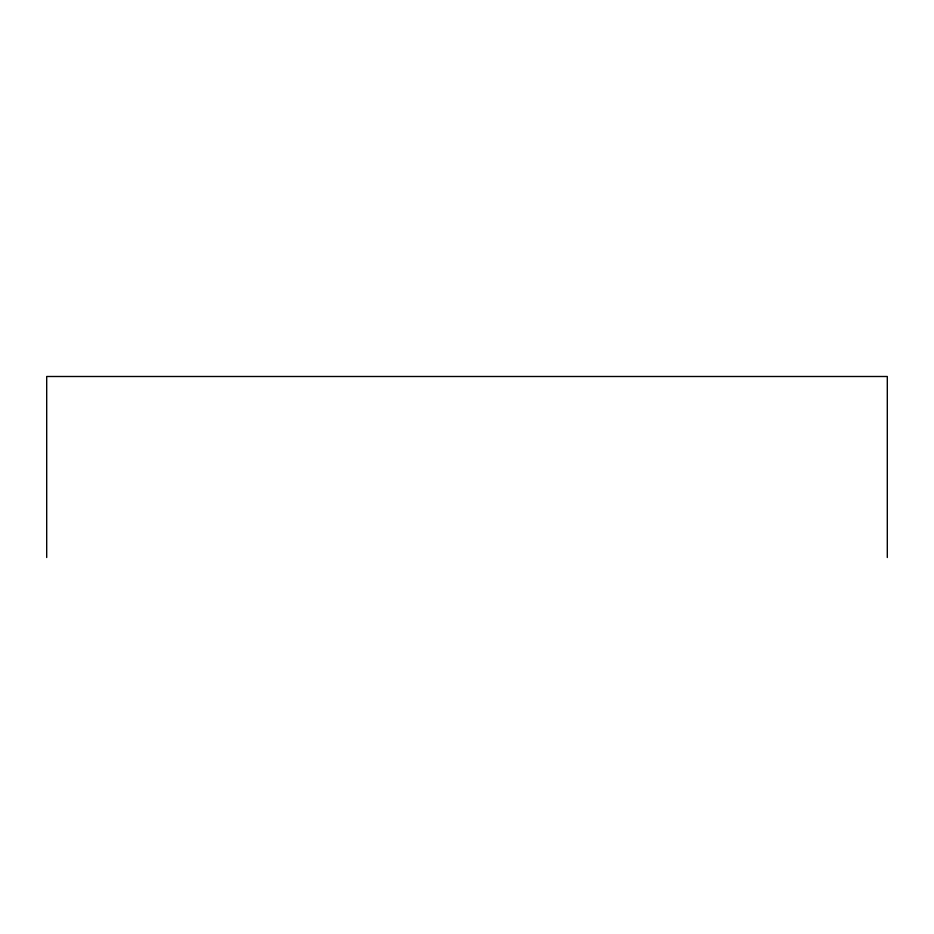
<?xml version="1.0" encoding="UTF-8"?>
<svg xmlns="http://www.w3.org/2000/svg" width="934" height="934" viewBox="0 0 934 934"><rect width="100%" height="100%" fill="white"/><g stroke="black" fill="none" stroke-linecap="round" stroke-linejoin="round"><path stroke-width="1.4" d="M887.3 557.505L887.3 376.495L46.7 376.495L46.7 557.505"/></g></svg>
